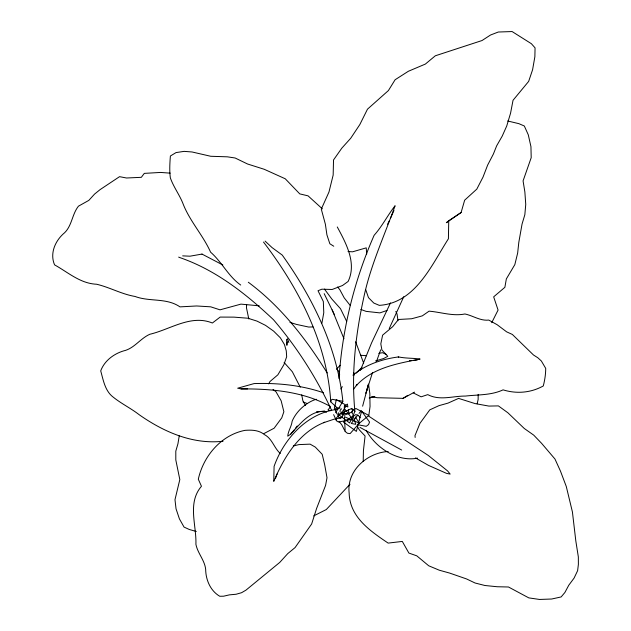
<?xml version="1.0" encoding="UTF-8"?>
<svg xmlns="http://www.w3.org/2000/svg" width="631" height="631" viewBox="0 0 631 631"><rect width="100%" height="100%" fill="white"/><g stroke="black" fill="none" stroke-linecap="round" stroke-linejoin="round"><path stroke-width="0.95" d="M478.18 394.367L478.14 399.494L477.154 403.801M333.767 246.224L329.839 243.755L326.921 234.866L325.367 224.194L321.289 209.113L328.972 192.021L333.16 175.079L333.531 159.951L341.828 148.135L350.718 138.26L359.828 124.567L367.479 109.179L388.412 90.564L395.101 79.751L408.375 71.264L425.365 64.078L435.327 55.788L482.013 40.542L490.524 35.02L498.285 32.023L512.104 31.55L531.357 43.689L535.064 47.861L534.867 56.751L532.588 69.741L528.668 81.375L513.035 100.282L510.558 113.194L506.732 125.995L502.221 136.107L496.644 145.848L493.379 154.051L487.645 165.085L483.03 177.066L476.807 189.119L464.653 200.193L461.103 212.521L448.736 220.732L448.412 238.778C431.462 265.209 415.458 303.061 379.294 305.365L373.789 303.038L368.465 297.619L365.759 289.739M363.211 461.419L363.424 450.692L365.073 435.982L359.449 430.011L357.501 426.777M339.021 378.474C342.223 329.224 354.251 280.511 374.112 235.331L374.467 234.898C382.41 225.906 387.742 215.076 395.101 205.738C384.034 236.57 370.011 266.676 363.448 299.062C355.411 335.866 351.262 373.86 354.898 411.475L349.645 422.975L338.634 414.67L338.579 412.753M246.642 304.773L246.445 307.715L248.795 318.947M340.054 411.72L340.251 409.953L341.616 408.825M179.243 435.855L177.934 443.814L175.804 451.133L175.804 459.92L179.819 479.584L174.984 499.681L176.033 508.791L179.417 518.879L184.055 527.09L189.174 529.433L196.288 531.491M342.862 401.292L338.342 408.935L330.754 401.86L330.983 400.322L332.253 399.313L342.862 401.292C337.301 347.839 313.173 298.353 282.246 255.082L272.056 247.589L265.091 241.097M359.047 413.431L361.248 410.592L369.545 422.044L368.559 424.6L366.209 426.319L357.58 424.671L368.827 415.458L370.05 406.467L369.829 393.421L368.551 384.24M321.92 323.104L323.774 312.747L323.332 301.531L318.016 290.733L321.873 289.187L332.158 289.479L342.507 285.512L348.115 281.458C356.972 263.048 345.993 243.187 337.277 226.971M360.143 417.738L358.455 415.561L355.829 414.599L343.39 421.989L356.381 431.399L361.382 411.964M362.62 406.198L368.449 384.24L365.885 393.365M343.43 412.248L342.081 417.604L334.012 419.221L323.577 422.699L324.697 422.257C298.826 432.353 284.108 457.104 273.759 481.366L274.091 466.372C283.84 438.711 307.431 412.761 337.688 409.298L335.653 412.564L336.607 412.8M366.177 392.458L372.558 372.424M277.112 473.968L275.416 478.677M376.439 361.587L380.682 349.866M360.443 370.255L371.596 342.846L390.502 302.864M393.965 210.47L390.376 218.539M389.232 328.585L403.745 296.704M387.592 224.25L389.311 220.787M491.715 322.701L498.072 310.058L493.671 296.846L504.879 287.31L506.338 278.941L514.833 264.618L517.649 253.094L518.816 242.32L522.05 224.084L524.842 214.714L525.749 204.405L524.866 191.958L523.075 180.9L531.199 157.687L530.947 146.668L528.281 134.805L524.329 126.003L518.832 123.644L507.655 120.978M268.64 383.877L269.989 381.526L277.861 374.822L283.911 364.655L286.663 356.736L286.269 350.875L284.431 344.518L280.345 337.806L273.641 331.133L265.501 325.351L257.022 321.116L247.896 318.229L233.991 317.133L220.148 317.085L212.387 323.009C190.862 314.246 170.37 329.445 149.878 334.256C140.192 338.476 134.174 348.596 123.581 350.907C113.627 353.912 104.375 360.893 100.715 370.878C103.098 379.381 104.746 389.351 111.45 395.669C119.961 403.043 130.349 407.847 139.238 414.756C163.634 431.856 192.597 444.658 223.027 441.243M340.921 388.988L342.286 386.645M353.447 409.653L351.861 411.964L352.548 414.133M344.912 407.776L345.827 406.467L345.583 404.889L336.315 399.691L334.359 408.399L340.196 408.06M353.707 389.027L357.067 384.594L356.223 385.667C372.637 367.707 397.459 363.551 420.104 359.055C413.005 358.022 405.717 358.463 398.626 356.925C382.291 358.984 365.783 364.592 352.934 375.169M295.276 428.504L297.24 425.972M357.856 414.969L351.278 423.456L355.813 424.332L353.131 415.947M294.054 430.034L290.615 434.254L287.744 436.163C288.122 431.012 291.522 426.438 292.161 421.192C296.294 411.309 305.94 402.507 316.234 399.242M330.36 407.019L327.994 409.929L330.336 410.734M290.615 434.254C299.883 424.19 309.742 410.6 324.973 411.278L316.73 411.775L318.545 411.657M340.164 365.207L336.568 369.127L339.021 371.47L339.644 374.806M356.136 373.158L362.06 367.289M350.016 484.229L326.306 509.532L313.694 515.913M448.736 220.732L446.346 222.719L461.103 212.521M344.384 406.538L347.413 404.053L347.878 406.979L344.447 405.504L343.871 415.387L351.909 412.067L352.461 410.426L351.917 408.707M371.58 396.631L377.149 397.719L403.059 398.358L407.705 395.392M403.059 398.358L414.567 392.119M263.987 433.536L274.138 428.212L281.773 417.825L283.871 411.743L281.158 400.795L276.007 391.788L273.002 389.477M338.634 414.67L351.246 408.667L353.597 409.558L354.898 411.475M355.237 408.88L356.034 408.549L368.827 415.458M387.04 310.436L379.894 312.889L366.083 311.359L360.822 309.427M375.516 360.956L383.743 358.487L387.789 356.302L381.897 349.953L380.808 343.871L382.623 335.148L392.734 326.653L398.461 319.483L411.72 318.742L422.305 315.863L429.072 311.162C441.061 312.156 452.782 316.415 464.937 313.978C473.013 315.65 480.278 321.069 488.773 320.083L497.102 324.689L506.654 331.859L512.348 334.446L533.495 355.001L537.809 357.745L541.359 360.995L545.712 368.386C545.705 374.309 544.782 380.264 543.275 385.967C530.845 392.868 516.6 394.028 503.081 389.863C491.194 395.385 478.053 394.604 465.426 396.063C452.758 395.968 439.839 400.961 427.771 394.627L421.129 396.828L413.234 392.868M369.19 397.995L374.838 396.631M293.305 445.967L298.928 444.603L310.121 444.145L315.311 447.103L322.196 454.281L324.681 464.716L327.008 477.738L325.58 485.428L316.62 508.397L311.643 523.998L295.079 547.574L287.783 553.584L279.746 562.418L245.956 590.143L241.578 592.706L236.128 594.244L229.4 594.867L223.595 596.2L219.777 596.271C211.046 591.231 206.416 581.285 205.753 571.481C205.88 561.353 197.771 553.963 195.91 544.316C196.604 524.992 187.131 502.939 201.463 486.264L198.308 479.229C203.403 456.039 221.134 435.027 244.978 430.358C251.793 429.869 258.876 430.034 264.413 434.601C272.418 438.805 273.988 447.971 280.29 453.452M222.853 265.004L201.991 254.08L189.978 256.194L182.674 255.87M388.191 451.496C367.1 452.735 346.522 470.758 349.148 493.048C349.716 517.12 370.192 530.963 388.144 543.102L402.302 541.43L408.896 553.072L416.791 555.84L428.725 565.786L439.326 570.219L449.603 573.066L466.632 578.974L475.08 583.005L484.892 585.497L497.228 586.743L508.476 586.996L528.794 597.88L539.513 599.45L551.668 599.016L561.148 596.942L564.879 592.493L568.799 585.197L574.084 578.091L577.617 570.676L578.382 564.398L578.343 556.936L575.819 540.948L572.42 511.954L566.275 486.469L560.47 471.12L554.964 459.021L541.572 443.309L533.731 435.138L524.298 428.496L507.868 412.769L498.387 405.891L488.883 406.08L475.056 403.58L458.579 398.39L447.978 403.13L438.931 405.662L429.766 409.866L419.994 423.275L414.985 435.603L415.151 437.449M378.766 353.415L382.473 352.697L386.566 354.59M417.328 359.954L413.676 360.388M417.485 458.161C397.333 462.192 375.508 447.505 366.154 430.35M409.44 360.735L411.112 360.64M312.992 326.953L308.646 327.039L296.428 324.397L289.952 322.37M247.589 388.893L241.018 388.893L237.682 388.207L254.088 383.585C277.482 382.812 301.247 385.123 323.466 392.758M241.018 388.893C271.354 388.743 303.006 391.394 330.06 406.285M348.012 251.54L352.579 251.808L366.24 247.857L366.698 254.143M259.238 305.838L240.924 304.126L220.014 309.837L210.699 306.824L196.62 305.972L179.969 306.871C166.505 297.58 149.792 302.004 135.026 296.46C121.602 294.172 109.762 287.334 96.63 284.242C80.303 283.564 68.124 272.371 54.581 264.87C49.833 253.867 54.747 241.854 63.068 234.085C72.06 227.01 71.666 214.698 78.457 206.171L88.829 200.382L94.555 194.096L100.084 189.623L119.551 176.664L126.516 177.997L141.328 177.327L144.31 173.375L160.582 172.437L170.181 173.139M360.687 355.261L366.556 355.718M340.764 413.179L348.967 413.715L348.32 409.693M341.103 413.904L342.901 414.346M340.59 418.085L338.981 417.596L337.806 415.222M323.924 411.294L326.55 412.138M178.652 257.109L180.45 257.803C216.181 270.234 246.335 294.101 273.531 319.783C296.885 347.121 316.47 377.661 331.583 410.284M303.101 401.931L307.392 403.627M359.899 427.345L401.695 450.061M415.474 457.901L428.465 465.37L446.543 473.376L450.155 474.086L447.6 470.931L428.362 455.511L368.796 416.2M336.473 420.711L338.484 422.044L352.697 419.205L344.652 408.935L335.795 418.645L336.473 420.711L333.625 414.63M240.726 285.038C228.414 276.488 221.915 262.015 210.596 252.171C203.15 235.505 190.412 221.891 183.447 204.823C180.009 195.35 173.604 187.312 170.331 177.816C169.376 170.599 169.826 163.208 170.386 156.007L176.025 152.592L184.11 151.369L192.061 151.976L210.73 156.275L227.365 156.827L235.118 157.995L247.581 164.013L264.223 169.282L285.259 178.786L299.772 193.891L308.054 195.847L322.37 208.861M345.173 431.478L347.405 433.276L350.126 433.607L359.362 423.133L344.447 416.752L345.173 431.478L341.828 424.923L339.036 421.303M248.314 282.238C280.811 306.343 305.988 338.8 327.181 372.937M324.46 289.077L331.819 299.023L340.503 308.717L346.664 321.368M201.991 254.08L202.401 254.514M284.116 362.47L292.35 371.769L300.246 387.182M350.308 305.562L344.234 297.895L339.935 289.905L337.664 286.955M263.498 242.044C298.873 288.391 327.063 342.743 330.754 401.86M398.264 356.862L398.713 357.501M355.277 416.854L358.818 422.313M305.459 405.504L302.817 400.575L301.721 394.832M334.872 409.29L337.411 414.433M324.192 293.675L334.383 314.656M395.826 311.454L397.057 314.057L397.987 320.737M332.182 309.845L343.966 338.76M355.616 341.75L363.661 363.14M353.675 372.495L354.094 375.232M286.734 339.872L286.876 345.307L287.247 341.836L288.824 342.254L287.46 338.729L286.734 339.872"/></g></svg>
